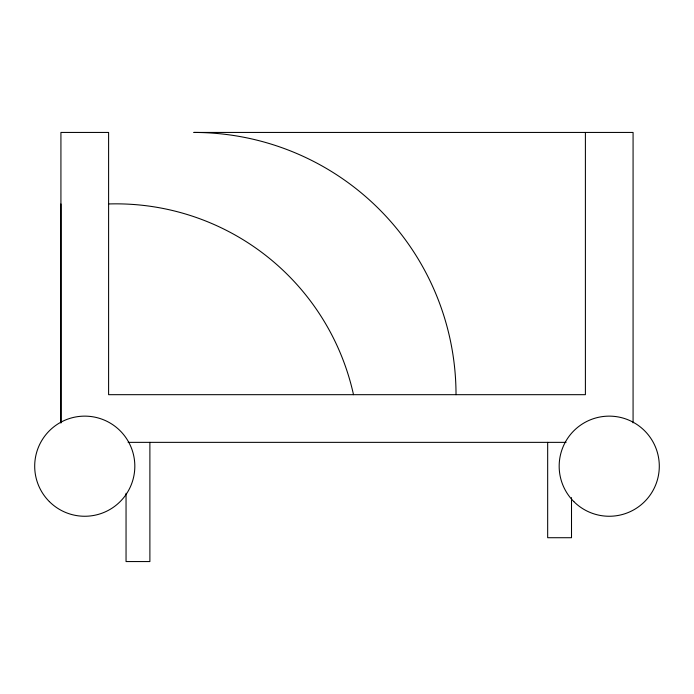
<?xml version="1.0" encoding="UTF-8"?>
<svg xmlns="http://www.w3.org/2000/svg" width="694" height="694" viewBox="0 0 694 694"><rect width="100%" height="100%" fill="white"/><g stroke="black" fill="none" stroke-linecap="round" stroke-linejoin="round"><path stroke-width="1.04" d="M60.925 203.958L60.925 422.854L60.925 132.441L108.602 132.441L108.602 394.678L585.398 394.678L585.398 132.441M128.112 442.356L566.087 442.356M633.075 422.854L633.075 132.441L193.782 132.441A262.237 262.237 0 0 1 456.019 394.678M571.509 497.624L571.509 537.72L547.67 537.72L547.67 442.356M149.887 442.356L149.887 561.559L126.048 561.559L126.048 493.287M108.602 203.958A243.264 243.264 0 0 1 353.506 394.678M49.361 501.597A50.063 50.063 0 0 0 133.118 479.155A50.063 50.063 0 0 0 71.803 417.84A50.063 50.063 0 0 0 49.361 501.597M573.834 501.597A50.063 50.063 0 0 0 657.591 479.155A50.063 50.063 0 0 0 596.276 417.84A50.063 50.063 0 0 0 573.834 501.597"/></g></svg>
